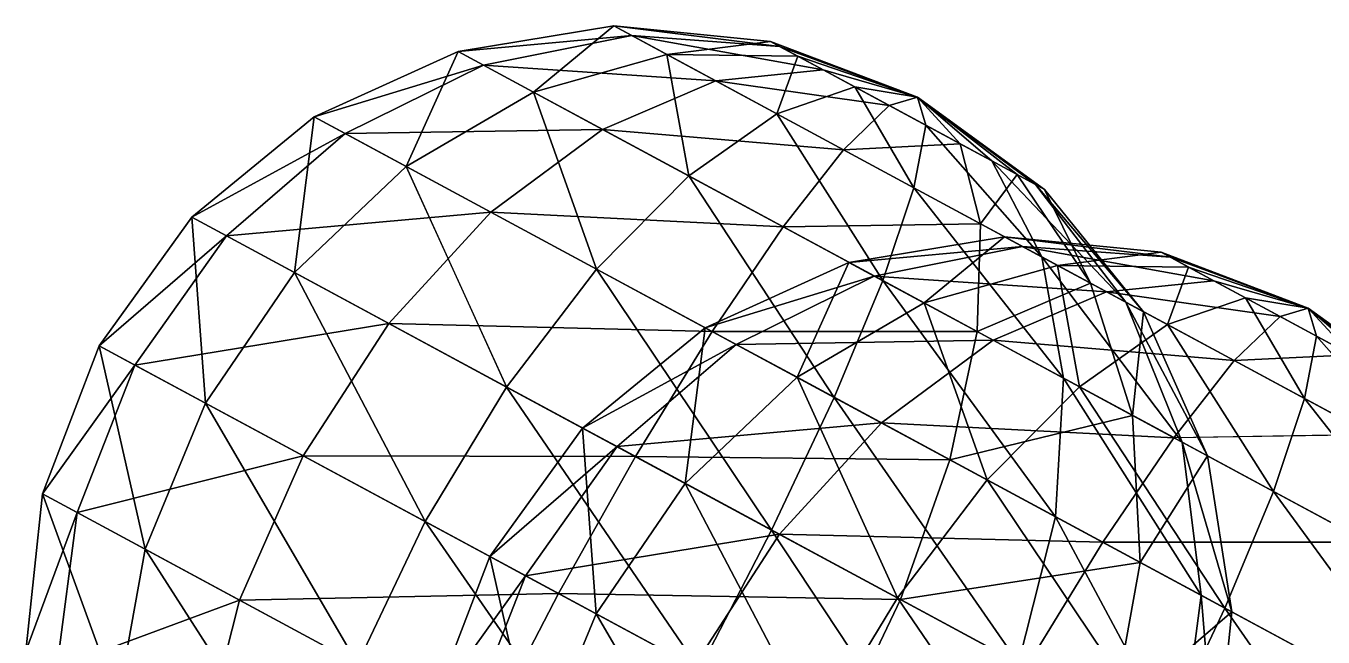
# Model space of a CAD drawing. Header units: metres. Extents: x -386 to 289, y -317 to 299.
# Drawn here: x -264.2 to -200.1, y 23.1 to 53.2 of the extents above; entities that cross this region are included whole.
import ezdxf

# ---------------------------------------------------------------- set-up
doc = ezdxf.new("R2010")
doc.units = ezdxf.units.M

msp = doc.modelspace()

# ---------------------------------------------------------------- linework, layer by layer
for points in [[(-234.26537, 52.772995, -405.7804), (-242.83263, 51.978348, -397.26187), (-235.14842, 53.24947, -398.08093), (-235.14832, 53.24957, -398.08084)], [(-235.14842, 53.24947, -398.08093), (-242.83263, 51.978348, -397.26187), (-239.12277, 49.976624, -387.1225), (-239.12267, 49.976723, -387.1224)], [(-235.14842, 53.24947, -398.08093), (-239.12277, 49.976624, -387.1225), (-232.52516, 51.834034, -390.9113), (-232.52505, 51.834133, -390.9112)], [(-226.9561, 52.23458, -403.02026), (-234.26537, 52.772995, -405.7804), (-235.14842, 53.24947, -398.08093), (-235.14832, 53.24957, -398.08084)], [(-226.9561, 52.23458, -403.02026), (-235.14842, 53.24947, -398.08093), (-227.41321, 52.481224, -399.03473), (-227.4131, 52.481323, -399.03464)], [(-227.41321, 52.481224, -399.03473), (-235.14842, 53.24947, -398.08093), (-232.52516, 51.834034, -390.9113), (-232.52505, 51.834133, -390.9112)], [(-234.26537, 52.772995, -405.7804), (-241.58379, 51.304512, -408.15057), (-242.83263, 51.978348, -397.26187), (-242.83252, 51.978447, -397.26178)], [(-230.11261, 50.532288, -411.94662), (-241.58379, 51.304512, -408.15057), (-234.26537, 52.772995, -405.7804), (-234.26526, 52.773094, -405.7803)], [(-224.80647, 51.074707, -406.21216), (-230.11261, 50.532288, -411.94662), (-234.26537, 52.772995, -405.7804), (-234.26526, 52.773094, -405.7803)], [(-224.80647, 51.074707, -406.21216), (-234.26537, 52.772995, -405.7804), (-226.9561, 52.23458, -403.02026), (-226.956, 52.23468, -403.02017)], [(-241.58379, 51.304512, -408.15057), (-249.94214, 48.754486, -396.6334), (-242.83263, 51.978348, -397.26187), (-242.83252, 51.978447, -397.26178)], [(-242.83263, 51.978348, -397.26187), (-249.94214, 48.754486, -396.6334), (-245.39853, 46.302883, -384.21524), (-245.39842, 46.302982, -384.21515)], [(-242.83263, 51.978348, -397.26187), (-245.39853, 46.302883, -384.21524), (-239.12277, 49.976624, -387.1225), (-239.12267, 49.976723, -387.1224)], [(-227.41321, 52.481224, -399.03473), (-232.52516, 51.834034, -390.9113), (-226.05531, 51.74854, -395.32346), (-226.0552, 51.74864, -395.32336)], [(-220.15411, 49.725964, -400.0583), (-226.9561, 52.23458, -403.02026), (-227.41321, 52.481224, -399.03473), (-227.4131, 52.481323, -399.03464)], [(-220.15411, 49.725964, -400.0583), (-227.41321, 52.481224, -399.03473), (-226.05531, 51.74854, -395.32346), (-226.0552, 51.74864, -395.32336)], [(-220.15411, 49.725964, -400.0583), (-224.80647, 51.074707, -406.21216), (-226.9561, 52.23458, -403.02026), (-226.956, 52.23468, -403.02017)], [(-241.58379, 51.304512, -408.15057), (-248.41264, 47.929214, -409.96927), (-249.94214, 48.754486, -396.6334), (-249.94203, 48.754585, -396.6333)], [(-235.7109, 48.135674, -416.87094), (-248.41264, 47.929214, -409.96927), (-241.58379, 51.304512, -408.15057), (-241.58368, 51.30461, -408.15048)], [(-230.11261, 50.532288, -411.94662), (-235.7109, 48.135674, -416.87094), (-241.58379, 51.304512, -408.15057), (-241.58368, 51.30461, -408.15048)], [(-232.52516, 51.834034, -390.9113), (-239.12277, 49.976624, -387.1225), (-231.4483, 45.835697, -380.44922), (-231.4482, 45.835796, -380.44913)], [(-232.52516, 51.834034, -390.9113), (-231.4483, 45.835697, -380.44922), (-227.0985, 48.90596, -386.1926), (-227.09839, 48.90606, -386.1925)], [(-226.05531, 51.74854, -395.32346), (-232.52516, 51.834034, -390.9113), (-227.0985, 48.90596, -386.1926), (-227.09839, 48.90606, -386.1925)], [(-226.05531, 51.74854, -395.32346), (-227.0985, 48.90596, -386.1926), (-223.24626, 50.232857, -392.88086), (-223.24615, 50.232956, -392.88077)], [(-220.15411, 49.725964, -400.0583), (-226.05531, 51.74854, -395.32346), (-223.24626, 50.232857, -392.88086), (-223.24615, 50.232956, -392.88077)], [(-221.54031, 49.31238, -407.7551), (-230.11261, 50.532288, -411.94662), (-224.80647, 51.074707, -406.21216), (-224.80637, 51.074806, -406.21207)], [(-220.15411, 49.725964, -400.0583), (-221.54031, 49.31238, -407.7551), (-224.80647, 51.074707, -406.21216), (-224.80637, 51.074806, -406.21207)], [(-224.80647, 51.074707, -406.21216), (-224.80647, 51.074707, -406.21216), (-221.54031, 49.31238, -407.7551), (-221.5402, 49.31248, -407.755)], [(-223.80287, 47.12774, -414.9274), (-235.7109, 48.135674, -416.87094), (-230.11261, 50.532288, -411.94662), (-230.1125, 50.532387, -411.94653)], [(-221.54031, 49.31238, -407.7551), (-223.80287, 47.12774, -414.9274), (-230.11261, 50.532288, -411.94662), (-230.1125, 50.532387, -411.94653)], [(-230.11261, 50.532288, -411.94662), (-230.11261, 50.532288, -411.94662), (-223.80287, 47.12774, -414.9274), (-223.80276, 47.12784, -414.9273)], [(-223.24626, 50.232857, -392.88086), (-227.0985, 48.90596, -386.1926), (-220.32248, 45.249817, -385.18918), (-220.32237, 45.249916, -385.1891)], [(-223.24626, 50.232857, -392.88086), (-220.32248, 45.249817, -385.18918), (-219.73874, 48.340298, -392.36148), (-219.73863, 48.340397, -392.3614)], [(-220.15411, 49.725964, -400.0583), (-223.24626, 50.232857, -392.88086), (-219.73874, 48.340298, -392.36148), (-219.73863, 48.340397, -392.3614)], [(-239.12277, 49.976624, -387.1225), (-245.39853, 46.302883, -384.21524), (-235.99925, 41.231308, -376.0422), (-235.99915, 41.231407, -376.0421)], [(-239.12277, 49.976624, -387.1225), (-235.99925, 41.231308, -376.0422), (-231.4483, 45.835697, -380.44922), (-231.4482, 45.835796, -380.44913)], [(-220.15411, 49.725964, -400.0583), (-218.03279, 47.419823, -407.23572), (-221.54031, 49.31238, -407.7551), (-221.5402, 49.31248, -407.755)], [(-220.15411, 49.725964, -400.0583), (-219.73874, 48.340298, -392.36148), (-216.47258, 46.577972, -393.90442), (-216.47247, 46.57807, -393.90433)], [(-220.15411, 49.725964, -400.0583), (-216.47258, 46.577972, -393.90442), (-214.32295, 45.4181, -397.0963), (-214.32285, 45.418198, -397.09622)], [(-220.15411, 49.725964, -400.0583), (-214.32295, 45.4181, -397.0963), (-213.86584, 45.171455, -401.08185), (-213.86574, 45.171555, -401.08176)], [(-220.15411, 49.725964, -400.0583), (-213.86584, 45.171455, -401.08185), (-215.22374, 45.90414, -404.79312), (-215.22363, 45.90424, -404.79303)], [(-220.15411, 49.725964, -400.0583), (-215.22374, 45.90414, -404.79312), (-218.03279, 47.419823, -407.23572), (-218.03268, 47.41992, -407.23563)], [(-248.41264, 47.929214, -409.96927), (-255.99248, 43.79758, -396.2383), (-249.94214, 48.754486, -396.6334), (-249.94203, 48.754585, -396.6333)], [(-249.94214, 48.754486, -396.6334), (-255.99248, 43.79758, -396.2383), (-250.92473, 41.06317, -382.38766), (-250.92462, 41.06327, -382.38757)], [(-249.94214, 48.754486, -396.6334), (-250.92473, 41.06317, -382.38766), (-245.39853, 46.302883, -384.21524), (-245.39842, 46.302982, -384.21515)], [(-227.0985, 48.90596, -386.1926), (-231.4483, 45.835697, -380.44922), (-221.86557, 40.66514, -379.0302), (-221.86546, 40.665237, -379.03012)], [(-227.0985, 48.90596, -386.1926), (-221.86557, 40.66514, -379.0302), (-220.32248, 45.249817, -385.18918), (-220.32237, 45.249916, -385.1891)], [(-218.03279, 47.419823, -407.23572), (-223.80287, 47.12774, -414.9274), (-221.54031, 49.31238, -407.7551), (-221.5402, 49.31248, -407.755)], [(-235.7109, 48.135674, -416.87094), (-241.21985, 44.048195, -420.6495), (-248.41264, 47.929214, -409.96927), (-248.41254, 47.929314, -409.96918)], [(-226.7876, 43.320915, -421.08636), (-241.21985, 44.048195, -420.6495), (-235.7109, 48.135674, -416.87094), (-235.7108, 48.135773, -416.87085)], [(-223.80287, 47.12774, -414.9274), (-226.7876, 43.320915, -421.08636), (-235.7109, 48.135674, -416.87094), (-235.7108, 48.135773, -416.87085)], [(-235.7109, 48.135674, -416.87094), (-235.7109, 48.135674, -416.87094), (-226.7876, 43.320915, -421.08636), (-226.78749, 43.321014, -421.08627)], [(-219.73874, 48.340298, -392.36148), (-220.32248, 45.249817, -385.18918), (-214.01274, 41.845272, -388.16995), (-214.01263, 41.84537, -388.16986)], [(-219.73874, 48.340298, -392.36148), (-214.01274, 41.845272, -388.16995), (-216.47258, 46.577972, -393.90442), (-216.47247, 46.57807, -393.90433)], [(-248.41264, 47.929214, -409.96927), (-254.28653, 42.877106, -411.11255), (-255.99248, 43.79758, -396.2383), (-255.99237, 43.79768, -396.23822)], [(-241.21985, 44.048195, -420.6495), (-254.28653, 42.877106, -411.11255), (-248.41264, 47.929214, -409.96927), (-248.41254, 47.929314, -409.96918)], [(-218.03279, 47.419823, -407.23572), (-217.02686, 43.4716, -413.92398), (-223.80287, 47.12774, -414.9274), (-223.80276, 47.12784, -414.9273)], [(-215.22374, 45.90414, -404.79312), (-217.02686, 43.4716, -413.92398), (-218.03279, 47.419823, -407.23572), (-218.03268, 47.41992, -407.23563)], [(-217.02686, 43.4716, -413.92398), (-226.7876, 43.320915, -421.08636), (-223.80287, 47.12774, -414.9274), (-223.80276, 47.12784, -414.9273)], [(-245.39853, 46.302883, -384.21524), (-250.92473, 41.06317, -382.38766), (-240.4412, 35.406567, -373.27182), (-240.44109, 35.406666, -373.27173)], [(-245.39853, 46.302883, -384.21524), (-240.4412, 35.406567, -373.27182), (-235.99925, 41.231308, -376.0422), (-235.99915, 41.231407, -376.0421)], [(-216.47258, 46.577972, -393.90442), (-214.01274, 41.845272, -388.16995), (-209.85999, 39.604565, -394.33618), (-209.85988, 39.604664, -394.3361)], [(-216.47258, 46.577972, -393.90442), (-209.85999, 39.604565, -394.33618), (-214.32295, 45.4181, -397.0963), (-214.32285, 45.418198, -397.09622)], [(-231.4483, 45.835697, -380.44922), (-235.99925, 41.231308, -376.0422), (-224.26285, 34.89869, -374.30426), (-224.26274, 34.89879, -374.30417)], [(-231.4483, 45.835697, -380.44922), (-224.26285, 34.89869, -374.30426), (-221.86557, 40.66514, -379.0302), (-221.86546, 40.665237, -379.03012)], [(-215.22374, 45.90414, -404.79312), (-211.60019, 40.543526, -409.2053), (-217.02686, 43.4716, -413.92398), (-217.02675, 43.4717, -413.9239)], [(-213.86584, 45.171455, -401.08185), (-211.60019, 40.543526, -409.2053), (-215.22374, 45.90414, -404.79312), (-215.22363, 45.90424, -404.79303)], [(-220.32248, 45.249817, -385.18918), (-221.86557, 40.66514, -379.0302), (-212.94226, 35.85038, -383.24564), (-212.94215, 35.85048, -383.24554)], [(-220.32248, 45.249817, -385.18918), (-212.94226, 35.85038, -383.24564), (-214.01274, 41.845272, -388.16995), (-214.01263, 41.84537, -388.16986)], [(-214.32295, 45.4181, -397.0963), (-209.85999, 39.604565, -394.33618), (-208.97693, 39.12809, -402.03564), (-208.97682, 39.12819, -402.03555)], [(-214.32295, 45.4181, -397.0963), (-208.97693, 39.12809, -402.03564), (-213.86584, 45.171455, -401.08185), (-213.86574, 45.171555, -401.08176)], [(-213.86584, 45.171455, -401.08185), (-208.97693, 39.12809, -402.03564), (-211.60019, 40.543526, -409.2053), (-211.60008, 40.543625, -409.2052)], [(-254.28653, 42.877106, -411.11255), (-260.5713, 37.445442, -396.10358), (-255.99248, 43.79758, -396.2383), (-255.99237, 43.79768, -396.23822)], [(-255.99248, 43.79758, -396.2383), (-260.5713, 37.445442, -396.10358), (-255.32478, 34.614574, -381.7643), (-255.32468, 34.614674, -381.76422)], [(-255.99248, 43.79758, -396.2383), (-255.32478, 34.614574, -381.7643), (-250.92473, 41.06317, -382.38766), (-250.92462, 41.06327, -382.38757)], [(-241.21985, 44.048195, -420.6495), (-246.26402, 38.548393, -423.02478), (-254.28653, 42.877106, -411.11255), (-254.28642, 42.877205, -411.11246)], [(-230.29108, 38.151344, -425.81232), (-246.26402, 38.548393, -423.02478), (-241.21985, 44.048195, -420.6495), (-241.21974, 44.048294, -420.6494)], [(-226.7876, 43.320915, -421.08636), (-230.29108, 38.151344, -425.81232), (-241.21985, 44.048195, -420.6495), (-241.21974, 44.048294, -420.6494)], [(-241.21985, 44.048195, -420.6495), (-241.21985, 44.048195, -420.6495), (-230.29108, 38.151344, -425.81232), (-230.29097, 38.151443, -425.81223)], [(-217.20486, 38.150352, -419.66733), (-230.29108, 38.151344, -425.81232), (-226.7876, 43.320915, -421.08636), (-226.78749, 43.321014, -421.08627)], [(-217.02686, 43.4716, -413.92398), (-217.20486, 38.150352, -419.66733), (-226.7876, 43.320915, -421.08636), (-226.78749, 43.321014, -421.08627)], [(-211.60019, 40.543526, -409.2053), (-217.20486, 38.150352, -419.66733), (-217.02686, 43.4716, -413.92398), (-217.02675, 43.4717, -413.9239)], [(-254.28653, 42.877106, -411.11255), (-258.80518, 36.4925, -411.5025), (-260.5713, 37.445442, -396.10358), (-260.5712, 37.44554, -396.1035)], [(-246.26402, 38.548393, -423.02478), (-258.80518, 36.4925, -411.5025), (-254.28653, 42.877106, -411.11255), (-254.28642, 42.877205, -411.11246)], [(-214.9649, 42.359024, -574.06305), (-223.53217, 41.564377, -565.54456), (-215.84796, 42.8355, -566.3636), (-215.84785, 42.835598, -566.36346)], [(-215.84796, 42.8355, -566.3636), (-223.53217, 41.564377, -565.54456), (-219.82231, 39.562653, -555.40515), (-219.8222, 39.56275, -555.405)], [(-214.9649, 42.359024, -574.06305), (-222.28333, 40.89054, -576.4332), (-223.53217, 41.564377, -565.54456), (-223.53206, 41.564476, -565.54443)], [(-210.81215, 40.118317, -580.2293), (-222.28333, 40.89054, -576.4332), (-214.9649, 42.359024, -574.06305), (-214.9648, 42.359123, -574.0629)], [(-215.84796, 42.8355, -566.3636), (-219.82231, 39.562653, -555.40515), (-213.2247, 41.420063, -559.194), (-213.2246, 41.420162, -559.19385)], [(-207.65564, 41.82061, -571.3029), (-214.9649, 42.359024, -574.06305), (-215.84796, 42.8355, -566.3636), (-215.84785, 42.835598, -566.36346)], [(-207.65564, 41.82061, -571.3029), (-215.84796, 42.8355, -566.3636), (-208.11275, 42.067253, -567.3174), (-208.11264, 42.067352, -567.31726)], [(-208.11275, 42.067253, -567.3174), (-215.84796, 42.8355, -566.3636), (-213.2247, 41.420063, -559.194), (-213.2246, 41.420162, -559.19385)], [(-205.50601, 40.660736, -574.4948), (-210.81215, 40.118317, -580.2293), (-214.9649, 42.359024, -574.06305), (-214.9648, 42.359123, -574.0629)], [(-205.50601, 40.660736, -574.4948), (-214.9649, 42.359024, -574.06305), (-207.65564, 41.82061, -571.3029), (-207.65553, 41.82071, -571.3028)], [(-214.01274, 41.845272, -388.16995), (-212.94226, 35.85038, -383.24564), (-207.06938, 32.68154, -391.966), (-207.06927, 32.68164, -391.9659)], [(-214.01274, 41.845272, -388.16995), (-207.06938, 32.68154, -391.966), (-209.85999, 39.604565, -394.33618), (-209.85988, 39.604664, -394.3361)], [(-208.11275, 42.067253, -567.3174), (-213.2247, 41.420063, -559.194), (-206.75485, 41.334568, -563.6061), (-206.75475, 41.334667, -563.60596)], [(-200.85365, 39.311993, -568.34094), (-207.65564, 41.82061, -571.3029), (-208.11275, 42.067253, -567.3174), (-208.11264, 42.067352, -567.31726)], [(-200.85365, 39.311993, -568.34094), (-208.11275, 42.067253, -567.3174), (-206.75485, 41.334568, -563.6061), (-206.75475, 41.334667, -563.60596)], [(-200.85365, 39.311993, -568.34094), (-205.50601, 40.660736, -574.4948), (-207.65564, 41.82061, -571.3029), (-207.65553, 41.82071, -571.3028)], [(-250.92473, 41.06317, -382.38766), (-255.32478, 34.614574, -381.7643), (-244.47144, 28.758427, -372.3269), (-244.47133, 28.758526, -372.3268)], [(-250.92473, 41.06317, -382.38766), (-244.47144, 28.758427, -372.3269), (-240.4412, 35.406567, -373.27182), (-240.44109, 35.406666, -373.27173)], [(-235.99925, 41.231308, -376.0422), (-240.4412, 35.406567, -373.27182), (-227.35095, 28.343447, -371.3334), (-227.35085, 28.343546, -371.3333)], [(-235.99925, 41.231308, -376.0422), (-227.35095, 28.343447, -371.3334), (-224.26285, 34.89869, -374.30426), (-224.26274, 34.89879, -374.30417)], [(-222.28333, 40.89054, -576.4332), (-230.64168, 38.340515, -564.9161), (-223.53217, 41.564377, -565.54456), (-223.53206, 41.564476, -565.54443)], [(-223.53217, 41.564377, -565.54456), (-230.64168, 38.340515, -564.9161), (-226.09807, 35.888912, -552.49786), (-226.09796, 35.88901, -552.49774)], [(-223.53217, 41.564377, -565.54456), (-226.09807, 35.888912, -552.49786), (-219.82231, 39.562653, -555.40515), (-219.8222, 39.56275, -555.405)], [(-213.2247, 41.420063, -559.194), (-219.82231, 39.562653, -555.40515), (-212.14784, 35.421726, -548.7319), (-212.14774, 35.421825, -548.73175)], [(-213.2247, 41.420063, -559.194), (-212.14784, 35.421726, -548.7319), (-207.79803, 38.49199, -554.4752), (-207.79793, 38.49209, -554.4751)], [(-206.75485, 41.334568, -563.6061), (-213.2247, 41.420063, -559.194), (-207.79803, 38.49199, -554.4752), (-207.79793, 38.49209, -554.4751)], [(-206.75485, 41.334568, -563.6061), (-207.79803, 38.49199, -554.4752), (-203.9458, 39.818886, -561.1635), (-203.9457, 39.818985, -561.1634)], [(-200.85365, 39.311993, -568.34094), (-206.75485, 41.334568, -563.6061), (-203.9458, 39.818886, -561.1635), (-203.9457, 39.818985, -561.1634)], [(-222.28333, 40.89054, -576.4332), (-229.11218, 37.515244, -578.25195), (-230.64168, 38.340515, -564.9161), (-230.64157, 38.340614, -564.91595)], [(-216.41045, 37.721703, -585.15356), (-229.11218, 37.515244, -578.25195), (-222.28333, 40.89054, -576.4332), (-222.28322, 40.89064, -576.4331)], [(-221.86557, 40.66514, -379.0302), (-224.26285, 34.89869, -374.30426), (-213.33408, 29.001839, -379.4671), (-213.33397, 29.001938, -379.467)], [(-210.81215, 40.118317, -580.2293), (-216.41045, 37.721703, -585.15356), (-222.28333, 40.89054, -576.4332), (-222.28322, 40.89064, -576.4331)], [(-221.86557, 40.66514, -379.0302), (-213.33408, 29.001839, -379.4671), (-212.94226, 35.85038, -383.24564), (-212.94215, 35.85048, -383.24554)], [(-211.60019, 40.543526, -409.2053), (-209.5304, 34.00943, -412.99408), (-217.20486, 38.150352, -419.66733), (-217.20476, 38.15045, -419.66724)], [(-208.97693, 39.12809, -402.03564), (-209.5304, 34.00943, -412.99408), (-211.60019, 40.543526, -409.2053), (-211.60008, 40.543625, -409.2052)], [(-202.23985, 38.89841, -576.0378), (-210.81215, 40.118317, -580.2293), (-205.50601, 40.660736, -574.4948), (-205.5059, 40.660835, -574.4947)], [(-200.85365, 39.311993, -568.34094), (-202.23985, 38.89841, -576.0378), (-205.50601, 40.660736, -574.4948), (-205.5059, 40.660835, -574.4947)], [(-205.50601, 40.660736, -574.4948), (-205.50601, 40.660736, -574.4948), (-202.23985, 38.89841, -576.0378), (-202.23975, 38.89851, -576.03766)], [(-204.50241, 36.713768, -583.21), (-216.41045, 37.721703, -585.15356), (-210.81215, 40.118317, -580.2293), (-210.81204, 40.118416, -580.2292)], [(-202.23985, 38.89841, -576.0378), (-204.50241, 36.713768, -583.21), (-210.81215, 40.118317, -580.2293), (-210.81204, 40.118416, -580.2292)], [(-210.81215, 40.118317, -580.2293), (-210.81215, 40.118317, -580.2293), (-204.50241, 36.713768, -583.21), (-204.5023, 36.713867, -583.2099)], [(-203.9458, 39.818886, -561.1635), (-207.79803, 38.49199, -554.4752), (-201.02202, 34.835846, -553.47186), (-201.02191, 34.835945, -553.47174)], [(-203.9458, 39.818886, -561.1635), (-201.02202, 34.835846, -553.47186), (-200.43828, 37.926327, -560.6441), (-200.43817, 37.926426, -560.644)], [(-200.85365, 39.311993, -568.34094), (-203.9458, 39.818886, -561.1635), (-200.43828, 37.926327, -560.6441), (-200.43817, 37.926426, -560.644)], [(-219.82231, 39.562653, -555.40515), (-226.09807, 35.888912, -552.49786), (-216.69879, 30.817337, -544.3248), (-216.69868, 30.817436, -544.3247)], [(-219.82231, 39.562653, -555.40515), (-216.69879, 30.817337, -544.3248), (-212.14784, 35.421726, -548.7319), (-212.14774, 35.421825, -548.73175)], [(-209.85999, 39.604565, -394.33618), (-207.06938, 32.68154, -391.966), (-205.82054, 32.007706, -402.8547), (-205.82043, 32.007805, -402.8546)], [(-209.85999, 39.604565, -394.33618), (-205.82054, 32.007706, -402.8547), (-208.97693, 39.12809, -402.03564), (-208.97682, 39.12819, -402.03555)], [(-208.97693, 39.12809, -402.03564), (-205.82054, 32.007706, -402.8547), (-209.5304, 34.00943, -412.99408), (-209.53029, 34.00953, -412.994)], [(-200.85365, 39.311993, -568.34094), (-198.73233, 37.00585, -575.5184), (-202.23985, 38.89841, -576.0378), (-202.23975, 38.89851, -576.03766)], [(-200.85365, 39.311993, -568.34094), (-200.43828, 37.926327, -560.6441), (-197.17212, 36.164, -562.1871), (-197.17201, 36.1641, -562.18695)], [(-200.85365, 39.311993, -568.34094), (-197.17212, 36.164, -562.1871), (-195.02249, 35.004128, -565.37897), (-195.02238, 35.004227, -565.37885)], [(-200.85365, 39.311993, -568.34094), (-195.02249, 35.004128, -565.37897), (-194.56538, 34.757484, -569.3645), (-194.56528, 34.757584, -569.3644)], [(-200.85365, 39.311993, -568.34094), (-194.56538, 34.757484, -569.3645), (-195.92328, 35.49017, -573.07574), (-195.92317, 35.49027, -573.0756)], [(-200.85365, 39.311993, -568.34094), (-195.92328, 35.49017, -573.07574), (-198.73233, 37.00585, -575.5184), (-198.73222, 37.00595, -575.51825)], [(-246.26402, 38.548393, -423.02478), (-250.49966, 32.011086, -423.83496), (-258.80518, 36.4925, -411.5025), (-258.80508, 36.4926, -411.5024)], [(-234.07455, 31.97131, -428.78317), (-250.49966, 32.011086, -423.83496), (-246.26402, 38.548393, -423.02478), (-246.26392, 38.548492, -423.0247)], [(-230.29108, 38.151344, -425.81232), (-234.07455, 31.97131, -428.78317), (-246.26402, 38.548393, -423.02478), (-246.26392, 38.548492, -423.0247)], [(-246.26402, 38.548393, -423.02478), (-246.26402, 38.548393, -423.02478), (-234.07455, 31.97131, -428.78317), (-234.07445, 31.971409, -428.78308)], [(-207.79803, 38.49199, -554.4752), (-212.14784, 35.421726, -548.7319), (-202.56511, 30.251165, -547.31287), (-202.565, 30.251265, -547.31274)], [(-207.79803, 38.49199, -554.4752), (-202.56511, 30.251165, -547.31287), (-201.02202, 34.835846, -553.47186), (-201.02191, 34.835945, -553.47174)], [(-198.73233, 37.00585, -575.5184), (-204.50241, 36.713768, -583.21), (-202.23985, 38.89841, -576.0378), (-202.23975, 38.89851, -576.03766)], [(-229.11218, 37.515244, -578.25195), (-236.69202, 33.38361, -564.521), (-230.64168, 38.340515, -564.9161), (-230.64157, 38.340614, -564.91595)], [(-230.64168, 38.340515, -564.9161), (-236.69202, 33.38361, -564.521), (-231.62427, 30.6492, -550.6703), (-231.62416, 30.6493, -550.67017)], [(-218.55467, 31.818722, -424.07437), (-234.07455, 31.97131, -428.78317), (-230.29108, 38.151344, -425.81232), (-230.29097, 38.151443, -425.81223)], [(-230.64168, 38.340515, -564.9161), (-231.62427, 30.6492, -550.6703), (-226.09807, 35.888912, -552.49786), (-226.09796, 35.88901, -552.49774)], [(-217.20486, 38.150352, -419.66733), (-218.55467, 31.818722, -424.07437), (-230.29108, 38.151344, -425.81232), (-230.29097, 38.151443, -425.81223)], [(-209.5304, 34.00943, -412.99408), (-218.55467, 31.818722, -424.07437), (-217.20486, 38.150352, -419.66733), (-217.20476, 38.15045, -419.66724)], [(-200.43828, 37.926327, -560.6441), (-201.02202, 34.835846, -553.47186), (-194.71228, 31.431301, -556.4526), (-194.71217, 31.4314, -556.45245)], [(-200.43828, 37.926327, -560.6441), (-194.71228, 31.431301, -556.4526), (-197.17212, 36.164, -562.1871), (-197.17201, 36.1641, -562.18695)], [(-258.80518, 36.4925, -411.5025), (-263.36658, 30.130953, -396.2383), (-260.5713, 37.445442, -396.10358), (-260.5712, 37.44554, -396.1035)], [(-260.5713, 37.445442, -396.10358), (-263.36658, 30.130953, -396.2383), (-258.29883, 27.396545, -382.38766), (-258.29874, 27.396645, -382.38757)], [(-260.5713, 37.445442, -396.10358), (-258.29883, 27.396545, -382.38766), (-255.32478, 34.614574, -381.7643), (-255.32468, 34.614674, -381.76422)], [(-229.11218, 37.515244, -578.25195), (-234.98608, 32.463135, -579.3952), (-236.69202, 33.38361, -564.521), (-236.69191, 33.38371, -564.5209)], [(-221.91939, 33.634224, -588.9321), (-234.98608, 32.463135, -579.3952), (-229.11218, 37.515244, -578.25195), (-229.11208, 37.515343, -578.25183)], [(-216.41045, 37.721703, -585.15356), (-221.91939, 33.634224, -588.9321), (-229.11218, 37.515244, -578.25195), (-229.11208, 37.515343, -578.25183)], [(-207.48714, 32.906944, -589.369), (-221.91939, 33.634224, -588.9321), (-216.41045, 37.721703, -585.15356), (-216.41034, 37.7218, -585.15344)], [(-204.50241, 36.713768, -583.21), (-207.48714, 32.906944, -589.369), (-216.41045, 37.721703, -585.15356), (-216.41034, 37.7218, -585.15344)], [(-216.41045, 37.721703, -585.15356), (-216.41045, 37.721703, -585.15356), (-207.48714, 32.906944, -589.369), (-207.48703, 32.907043, -589.3689)], [(-197.7264, 33.05763, -582.20667), (-207.48714, 32.906944, -589.369), (-204.50241, 36.713768, -583.21), (-204.5023, 36.713867, -583.2099)], [(-198.73233, 37.00585, -575.5184), (-197.7264, 33.05763, -582.20667), (-204.50241, 36.713768, -583.21), (-204.5023, 36.713867, -583.2099)], [(-258.80518, 36.4925, -411.5025), (-261.66064, 29.210478, -411.11255), (-263.36658, 30.130953, -396.2383), (-263.3665, 30.131052, -396.23822)], [(-250.49966, 32.011086, -423.83496), (-261.66064, 29.210478, -411.11255), (-258.80518, 36.4925, -411.5025), (-258.80508, 36.4926, -411.5024)], [(-226.09807, 35.888912, -552.49786), (-231.62427, 30.6492, -550.6703), (-221.14075, 24.992596, -541.5545), (-221.14064, 24.992695, -541.5544)], [(-226.09807, 35.888912, -552.49786), (-221.14075, 24.992596, -541.5545), (-216.69879, 30.817337, -544.3248), (-216.69868, 30.817436, -544.3247)], [(-240.4412, 35.406567, -373.27182), (-244.47144, 28.758427, -372.3269), (-230.9194, 21.446146, -370.3201), (-230.9193, 21.446245, -370.32)], [(-240.4412, 35.406567, -373.27182), (-230.9194, 21.446146, -370.3201), (-227.35095, 28.343447, -371.3334), (-227.35085, 28.343546, -371.3333)], [(-212.14784, 35.421726, -548.7319), (-216.69879, 30.817337, -544.3248), (-204.96239, 24.484718, -542.5869), (-204.96228, 24.484818, -542.5868)], [(-212.94226, 35.85038, -383.24564), (-213.33408, 29.001839, -379.4671), (-206.14128, 25.120821, -390.1473), (-206.14117, 25.12092, -390.14722)], [(-212.94226, 35.85038, -383.24564), (-206.14128, 25.120821, -390.1473), (-207.06938, 32.68154, -391.966), (-207.06927, 32.68164, -391.9659)], [(-212.14784, 35.421726, -548.7319), (-204.96239, 24.484718, -542.5869), (-202.56511, 30.251165, -547.31287), (-202.565, 30.251265, -547.31274)], [(-255.32478, 34.614574, -381.7643), (-258.29883, 27.396545, -382.38766), (-247.8153, 21.739937, -373.27182), (-247.8152, 21.740036, -373.27173)], [(-255.32478, 34.614574, -381.7643), (-247.8153, 21.739937, -373.27182), (-244.47144, 28.758427, -372.3269), (-244.47133, 28.758526, -372.3268)], [(-224.26285, 34.89869, -374.30426), (-227.35095, 28.343447, -371.3334), (-215.16148, 21.766365, -377.0918), (-215.16138, 21.766464, -377.0917)], [(-224.26285, 34.89869, -374.30426), (-215.16148, 21.766365, -377.0918), (-213.33408, 29.001839, -379.4671), (-213.33397, 29.001938, -379.467)], [(-201.02202, 34.835846, -553.47186), (-202.56511, 30.251165, -547.31287), (-193.6418, 25.436407, -551.5283), (-193.6417, 25.436506, -551.5282)], [(-201.02202, 34.835846, -553.47186), (-193.6418, 25.436407, -551.5283), (-194.71228, 31.431301, -556.4526), (-194.71217, 31.4314, -556.45245)], [(-209.5304, 34.00943, -412.99408), (-209.1554, 26.74715, -415.90134), (-218.55467, 31.818722, -424.07437), (-218.55457, 31.81882, -424.07428)], [(-205.82054, 32.007706, -402.8547), (-209.1554, 26.74715, -415.90134), (-209.5304, 34.00943, -412.99408), (-209.53029, 34.00953, -412.994)], [(-234.98608, 32.463135, -579.3952), (-241.27084, 27.031471, -564.3862), (-236.69202, 33.38361, -564.521), (-236.69191, 33.38371, -564.5209)], [(-236.69202, 33.38361, -564.521), (-241.27084, 27.031471, -564.3862), (-236.02432, 24.200603, -550.04694), (-236.02422, 24.200703, -550.0468)], [(-236.69202, 33.38361, -564.521), (-236.02432, 24.200603, -550.04694), (-231.62427, 30.6492, -550.6703), (-231.62416, 30.6493, -550.67017)], [(-221.91939, 33.634224, -588.9321), (-226.96356, 28.134422, -591.30743), (-234.98608, 32.463135, -579.3952), (-234.98598, 32.463234, -579.3951)], [(-210.99062, 27.737373, -594.095), (-226.96356, 28.134422, -591.30743), (-221.91939, 33.634224, -588.9321), (-221.91928, 33.634323, -588.932)], [(-207.48714, 32.906944, -589.369), (-210.99062, 27.737373, -594.095), (-221.91939, 33.634224, -588.9321), (-221.91928, 33.634323, -588.932)], [(-221.91939, 33.634224, -588.9321), (-221.91939, 33.634224, -588.9321), (-210.99062, 27.737373, -594.095), (-210.99051, 27.737473, -594.09485)], [(-197.9044, 27.736382, -587.95), (-210.99062, 27.737373, -594.095), (-207.48714, 32.906944, -589.369), (-207.48703, 32.907043, -589.3689)], [(-197.7264, 33.05763, -582.20667), (-197.9044, 27.736382, -587.95), (-207.48714, 32.906944, -589.369), (-207.48703, 32.907043, -589.3689)], [(-207.06938, 32.68154, -391.966), (-206.14128, 25.120821, -390.1473), (-204.61179, 24.295547, -403.4832), (-204.61168, 24.295647, -403.4831)], [(-207.06938, 32.68154, -391.966), (-204.61179, 24.295547, -403.4832), (-205.82054, 32.007706, -402.8547), (-205.82043, 32.007805, -402.8546)], [(-234.98608, 32.463135, -579.3952), (-239.50473, 26.078527, -579.78516), (-241.27084, 27.031471, -564.3862), (-241.27074, 27.03157, -564.3861)], [(-226.96356, 28.134422, -591.30743), (-239.50473, 26.078527, -579.78516), (-234.98608, 32.463135, -579.3952), (-234.98598, 32.463234, -579.3951)], [(-250.49966, 32.011086, -423.83496), (-253.63814, 24.881765, -423.02478), (-261.66064, 29.210478, -411.11255), (-261.66055, 29.210577, -411.11246)], [(-237.8802, 25.201986, -429.79648), (-253.63814, 24.881765, -423.02478), (-250.49966, 32.011086, -423.83496), (-250.49956, 32.011185, -423.83487)], [(-234.07455, 31.97131, -428.78317), (-237.8802, 25.201986, -429.79648), (-250.49966, 32.011086, -423.83496), (-250.49956, 32.011185, -423.83487)], [(-250.49966, 32.011086, -423.83496), (-250.49966, 32.011086, -423.83496), (-237.8802, 25.201986, -429.79648), (-237.8801, 25.202085, -429.7964)], [(-220.9843, 24.908192, -426.84476), (-237.8802, 25.201986, -429.79648), (-234.07455, 31.97131, -428.78317), (-234.07445, 31.971409, -428.78308)], [(-218.55467, 31.818722, -424.07437), (-220.9843, 24.908192, -426.84476), (-234.07455, 31.97131, -428.78317), (-234.07445, 31.971409, -428.78308)], [(-209.1554, 26.74715, -415.90134), (-220.9843, 24.908192, -426.84476), (-218.55467, 31.818722, -424.07437), (-218.55457, 31.81882, -424.07428)], [(-205.82054, 32.007706, -402.8547), (-204.61179, 24.295547, -403.4832), (-209.1554, 26.74715, -415.90134), (-209.15529, 26.74725, -415.90125)], [(-216.69879, 30.817337, -544.3248), (-221.14075, 24.992596, -541.5545), (-208.05049, 17.929476, -539.616), (-208.05038, 17.929575, -539.6159)], [(-216.69879, 30.817337, -544.3248), (-208.05049, 17.929476, -539.616), (-204.96239, 24.484718, -542.5869), (-204.96228, 24.484818, -542.5868)], [(-261.66064, 29.210478, -411.11255), (-264.18784, 22.352589, -396.6334), (-263.36658, 30.130953, -396.2383), (-263.3665, 30.131052, -396.23822)], [(-263.36658, 30.130953, -396.2383), (-264.18784, 22.352589, -396.6334), (-259.64423, 19.900986, -384.21524), (-259.64413, 19.901085, -384.21515)], [(-263.36658, 30.130953, -396.2383), (-259.64423, 19.900986, -384.21524), (-258.29883, 27.396545, -382.38766), (-258.29874, 27.396645, -382.38757)], [(-231.62427, 30.6492, -550.6703), (-236.02432, 24.200603, -550.04694), (-225.17097, 18.344456, -540.60956), (-225.17087, 18.344555, -540.60944)], [(-231.62427, 30.6492, -550.6703), (-225.17097, 18.344456, -540.60956), (-221.14075, 24.992596, -541.5545), (-221.14064, 24.992695, -541.5544)], [(-202.56511, 30.251165, -547.31287), (-204.96239, 24.484718, -542.5869), (-194.03362, 18.587868, -547.74976), (-194.03351, 18.587967, -547.74963)], [(-202.56511, 30.251165, -547.31287), (-194.03362, 18.587868, -547.74976), (-193.6418, 25.436407, -551.5283), (-193.6417, 25.436506, -551.5282)], [(-261.66064, 29.210478, -411.11255), (-262.65833, 21.527313, -409.96927), (-264.18784, 22.352589, -396.6334), (-264.18774, 22.352688, -396.6333)], [(-253.63814, 24.881765, -423.02478), (-262.65833, 21.527313, -409.96927), (-261.66064, 29.210478, -411.11255), (-261.66055, 29.210577, -411.11246)], [(-213.33408, 29.001839, -379.4671), (-215.16148, 21.766365, -377.0918), (-207.13898, 17.437653, -389.00403), (-207.13887, 17.437752, -389.00394)], [(-213.33408, 29.001839, -379.4671), (-207.13898, 17.437653, -389.00403), (-206.14128, 25.120821, -390.1473), (-206.14117, 25.12092, -390.14722)], [(-244.47144, 28.758427, -372.3269), (-247.8153, 21.739937, -373.27182), (-234.72507, 14.676819, -371.3334), (-234.72496, 14.676919, -371.3333)], [(-244.47144, 28.758427, -372.3269), (-234.72507, 14.676819, -371.3334), (-230.9194, 21.446146, -370.3201), (-230.9193, 21.446245, -370.32)], [(-227.35095, 28.343447, -371.3334), (-230.9194, 21.446146, -370.3201), (-218.29994, 14.63705, -376.28162), (-218.29984, 14.63715, -376.28152)], [(-227.35095, 28.343447, -371.3334), (-218.29994, 14.63705, -376.28162), (-215.16148, 21.766365, -377.0918), (-215.16138, 21.766464, -377.0917)], [(-226.96356, 28.134422, -591.30743), (-231.19922, 21.597113, -592.1176), (-239.50473, 26.078527, -579.78516), (-239.50462, 26.078627, -579.78503)], [(-214.7741, 21.557339, -597.06586), (-231.19922, 21.597113, -592.1176), (-226.96356, 28.134422, -591.30743), (-226.96346, 28.134521, -591.3073)], [(-210.99062, 27.737373, -594.095), (-214.7741, 21.557339, -597.06586), (-226.96356, 28.134422, -591.30743), (-226.96346, 28.134521, -591.3073)], [(-226.96356, 28.134422, -591.30743), (-226.96356, 28.134422, -591.30743), (-214.7741, 21.557339, -597.06586), (-214.77399, 21.557438, -597.06573)], [(-199.25421, 21.40475, -592.35706), (-214.7741, 21.557339, -597.06586), (-210.99062, 27.737373, -594.095), (-210.99051, 27.737473, -594.09485)], [(-197.9044, 27.736382, -587.95), (-199.25421, 21.40475, -592.35706), (-210.99062, 27.737373, -594.095), (-210.99051, 27.737473, -594.09485)], [(-258.29883, 27.396545, -382.38766), (-259.64423, 19.900986, -384.21524), (-250.24495, 14.8294115, -376.0422), (-250.24484, 14.829512, -376.0421)], [(-258.29883, 27.396545, -382.38766), (-250.24495, 14.8294115, -376.0422), (-247.8153, 21.739937, -373.27182), (-247.8152, 21.740036, -373.27173)], [(-239.50473, 26.078527, -579.78516), (-244.06613, 19.716982, -564.521), (-241.27084, 27.031471, -564.3862), (-241.27074, 27.03157, -564.3861)], [(-241.27084, 27.031471, -564.3862), (-244.06613, 19.716982, -564.521), (-238.99838, 16.982574, -550.6703), (-238.99828, 16.982674, -550.67017)], [(-241.27084, 27.031471, -564.3862), (-238.99838, 16.982574, -550.6703), (-236.02432, 24.200603, -550.04694), (-236.02422, 24.200703, -550.0468)], [(-209.1554, 26.74715, -415.90134), (-210.50078, 19.251587, -417.7289), (-220.9843, 24.908192, -426.84476), (-220.98419, 24.90829, -426.84467)], [(-204.61179, 24.295547, -403.4832), (-210.50078, 19.251587, -417.7289), (-209.1554, 26.74715, -415.90134), (-209.15529, 26.74725, -415.90125)], [(-239.50473, 26.078527, -579.78516), (-242.3602, 18.796507, -579.3952), (-244.06613, 19.716982, -564.521), (-244.06602, 19.717081, -564.5209)], [(-231.19922, 21.597113, -592.1176), (-242.3602, 18.796507, -579.3952), (-239.50473, 26.078527, -579.78516), (-239.50462, 26.078627, -579.78503)], [(-237.8802, 25.201986, -429.79648), (-241.44867, 18.304682, -428.78317), (-253.63814, 24.881765, -423.02478), (-253.63803, 24.881865, -423.0247)], [(-224.32817, 17.889708, -427.78967), (-241.44867, 18.304682, -428.78317), (-237.8802, 25.201986, -429.79648), (-237.8801, 25.202085, -429.7964)], [(-220.9843, 24.908192, -426.84476), (-224.32817, 17.889708, -427.78967), (-237.8802, 25.201986, -429.79648), (-237.8801, 25.202085, -429.7964)], [(-221.14075, 24.992596, -541.5545), (-225.17097, 18.344456, -540.60956), (-211.61894, 11.032175, -538.6027), (-211.61884, 11.032275, -538.6026)], [(-221.14075, 24.992596, -541.5545), (-211.61894, 11.032175, -538.6027), (-208.05049, 17.929476, -539.616), (-208.05038, 17.929575, -539.6159)], [(-206.14128, 25.120821, -390.1473), (-207.13898, 17.437653, -389.00403), (-205.43303, 16.51718, -403.87827), (-205.43292, 16.517279, -403.87817)], [(-206.14128, 25.120821, -390.1473), (-205.43303, 16.51718, -403.87827), (-204.61179, 24.295547, -403.4832), (-204.61168, 24.295647, -403.4831)], [(-253.63814, 24.881765, -423.02478), (-255.46555, 17.646296, -420.6495), (-262.65833, 21.527313, -409.96927), (-262.65823, 21.527412, -409.96918)], [(-241.44867, 18.304682, -428.78317), (-255.46555, 17.646296, -420.6495), (-253.63814, 24.881765, -423.02478), (-253.63803, 24.881865, -423.0247)], [(-253.63814, 24.881765, -423.02478), (-253.63814, 24.881765, -423.02478), (-241.44867, 18.304682, -428.78317), (-241.44856, 18.304781, -428.78308)], [(-210.50078, 19.251587, -417.7289), (-224.32817, 17.889708, -427.78967), (-220.9843, 24.908192, -426.84476), (-220.98419, 24.90829, -426.84467)], [(-204.96239, 24.484718, -542.5869), (-208.05049, 17.929476, -539.616), (-195.86102, 11.352394, -545.37445), (-195.86092, 11.352494, -545.3743)], [(-204.96239, 24.484718, -542.5869), (-195.86102, 11.352394, -545.37445), (-194.03362, 18.587868, -547.74976), (-194.03351, 18.587967, -547.74963)], [(-236.02432, 24.200603, -550.04694), (-238.99838, 16.982574, -550.6703), (-228.51486, 11.325967, -541.5545), (-228.51476, 11.326067, -541.5544)], [(-236.02432, 24.200603, -550.04694), (-228.51486, 11.325967, -541.5545), (-225.17097, 18.344456, -540.60956), (-225.17087, 18.344555, -540.60944)], [(-204.61179, 24.295547, -403.4832), (-205.43303, 16.51718, -403.87827), (-210.50078, 19.251587, -417.7289), (-210.50067, 19.251686, -417.72882)]]:
    msp.add_3dface(points)

doc.saveas('drawing.dxf')
